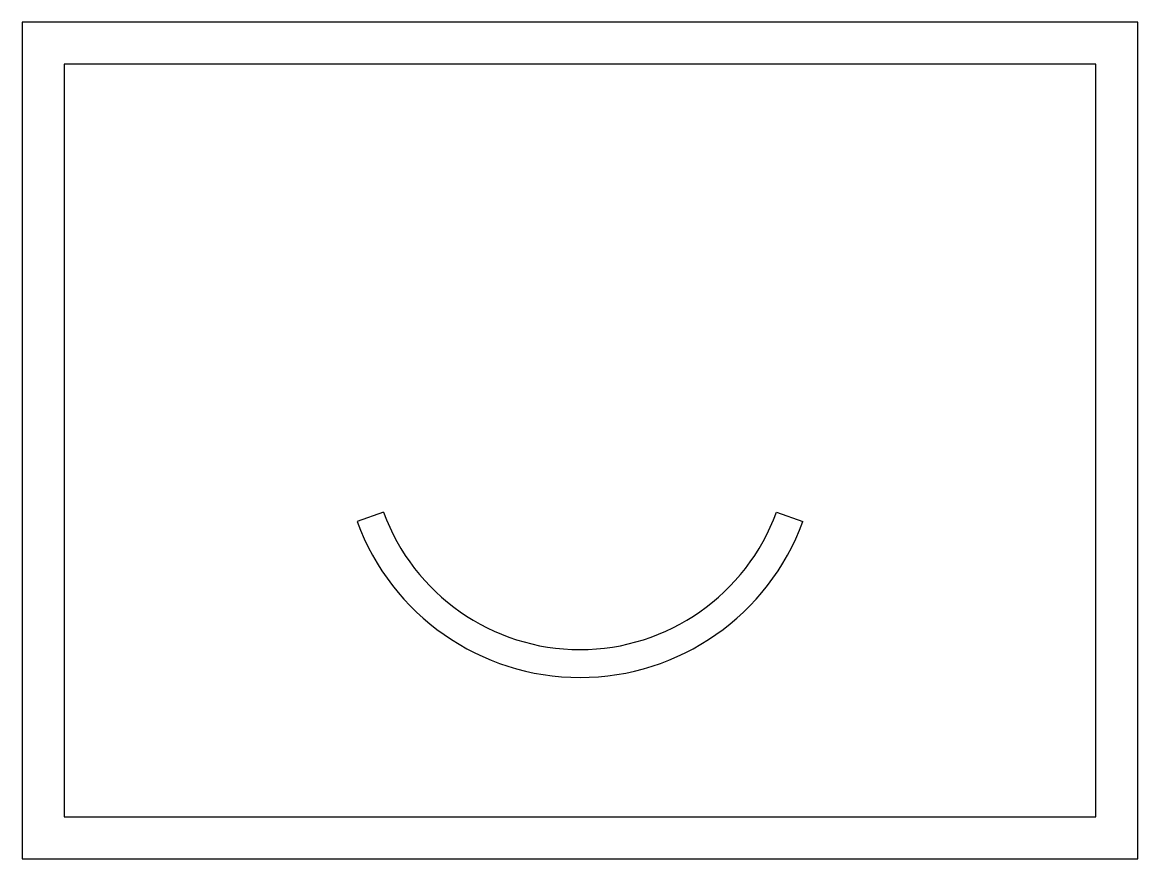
# Model space of a CAD drawing. Header units: millimetres. Extents: x 0 to 8000, y 0 to 6000.
import ezdxf

# ---------------------------------------------------------------- set-up
doc = ezdxf.new("R2010")
doc.units = ezdxf.units.MM

msp = doc.modelspace()

# ---------------------------------------------------------------- linework, layer by layer
at = {"layer": 'A-WALL'}
for p, q in [((2590.5, 2487), (2402.5, 2418.6)), ((5409.5, 2487), (5597.5, 2418.6))]:
    msp.add_line(p, q, dxfattribs=at)
for points in [[(0, 0), (8000, 0), (8000, 6000), (0, 6000)], [(300, 300), (7700, 300), (7700, 5700), (300, 5700)]]:
    msp.add_lwpolyline(points, close=True, dxfattribs=at)
for radius in [1500, 1700]:
    msp.add_arc((4000, 3000), radius, 200, 340, dxfattribs=at)

doc.saveas('drawing.dxf')
